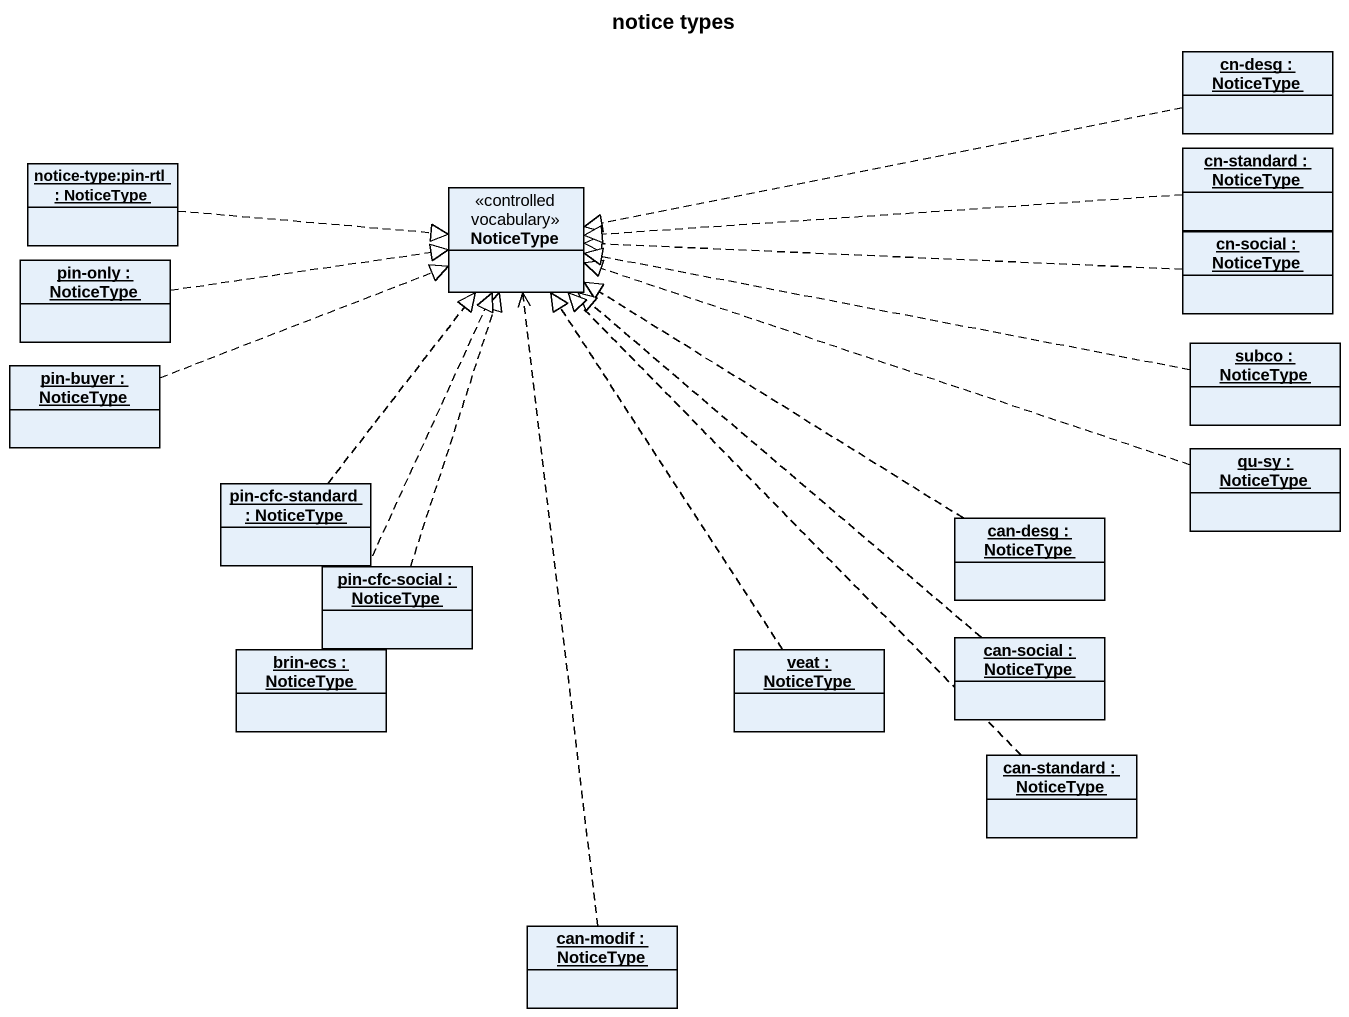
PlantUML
@startuml
title notice types
hide circle
hide empty members
object "cn-desg : NoticeType" as cn_desg
object "cn-standard : NoticeType" as cn_standard
object "notice-type:pin-rtl : NoticeType" as notice_type_pin_rtl
class NoticeType <<controlled vocabulary>>
object "pin-only : NoticeType" as pin_only
object "cn-social : NoticeType" as cn_social
object "subco : NoticeType" as subco
object "pin-buyer : NoticeType" as pin_buyer
object "pin-cfc-standard : NoticeType" as pin_cfc_standard
object "qu-sy : NoticeType" as qu_sy
object "can-desg : NoticeType" as can_desg
object "pin-cfc-social : NoticeType" as pin_cfc_social
object "brin-ecs : NoticeType" as brin_ecs
object "veat : NoticeType" as veat
object "can-social : NoticeType" as can_social
object "can-standard : NoticeType" as can_standard
object "can-modif : NoticeType" as can_modif
cn_desg .left.|> NoticeType
cn_standard .left.|> NoticeType
notice_type_pin_rtl .right.|> NoticeType
pin_only .right.|> NoticeType
cn_social .left.|> NoticeType
subco .left.|> NoticeType
pin_buyer .right.|> NoticeType
pin_cfc_standard .up.|> NoticeType
qu_sy .left.|> NoticeType
can_desg .up.|> NoticeType
pin_cfc_social .up.|> NoticeType
brin_ecs .up.|> NoticeType
veat .up.|> NoticeType
can_social .up.|> NoticeType
can_standard .up.|> NoticeType
can_modif .up.> NoticeType
@enduml
